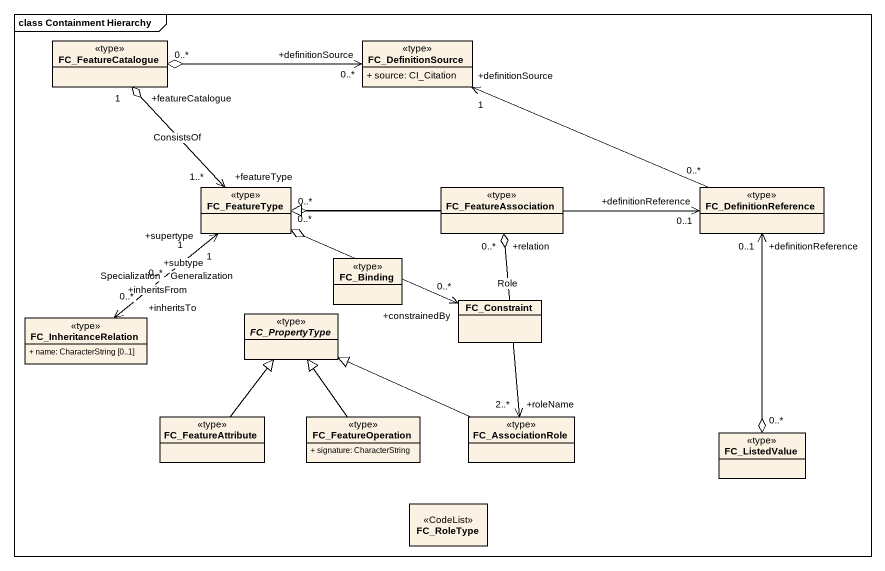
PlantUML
@startuml
mainframe class Containment Hierarchy
hide circle
hide empty members
skinparam classAttributeIconSize 0
class FC_FeatureCatalogue <<type>>
class FC_DefinitionSource <<type>> {
  + source: CI_Citation
}
class FC_FeatureType <<type>>
class FC_FeatureAssociation <<type>>
class FC_DefinitionReference <<type>>
class FC_Binding <<type>>
class FC_Constraint
class FC_InheritanceRelation <<type>> {
  + name: CharacterString [0..1]
}
abstract class FC_PropertyType <<type>>
class FC_FeatureAttribute <<type>>
class FC_FeatureOperation <<type>> {
  + signature: CharacterString
}
class FC_AssociationRole <<type>>
class FC_ListedValue <<type>>
class FC_RoleType <<CodeList>>
FC_FeatureCatalogue "0..*" o-right-> "+definitionSource\n0..*" FC_DefinitionSource
FC_FeatureType "+featureType\n1..*" <-up-o "+featureCatalogue\n1" FC_FeatureCatalogue : ConsistsOf
FC_FeatureType "0..*" o-right-> "+definitionReference\n0..1" FC_DefinitionReference
FC_FeatureType "0..*" o-right-> "+constrainedBy\n0..*" FC_Constraint
FC_FeatureAssociation -left-|> FC_FeatureType
FC_FeatureAssociation "+relation\n0..*" o--> "+roleName\n2..*" FC_AssociationRole : Role
FC_DefinitionReference "0..*" -left-> "+definitionSource\n1" FC_DefinitionSource
FC_InheritanceRelation "+inheritsTo\n0..*" <-up-> "+supertype\n1" FC_FeatureType : Generalization
FC_InheritanceRelation "+inheritsFrom\n0..*" <-up-> "+subtype\n1" FC_FeatureType : Specialization
FC_FeatureAttribute -up-|> FC_PropertyType
FC_FeatureOperation -up-|> FC_PropertyType
FC_AssociationRole -left-|> FC_PropertyType
FC_ListedValue "0..*" o-up-> "+definitionReference\n0..1" FC_DefinitionReference
@enduml
